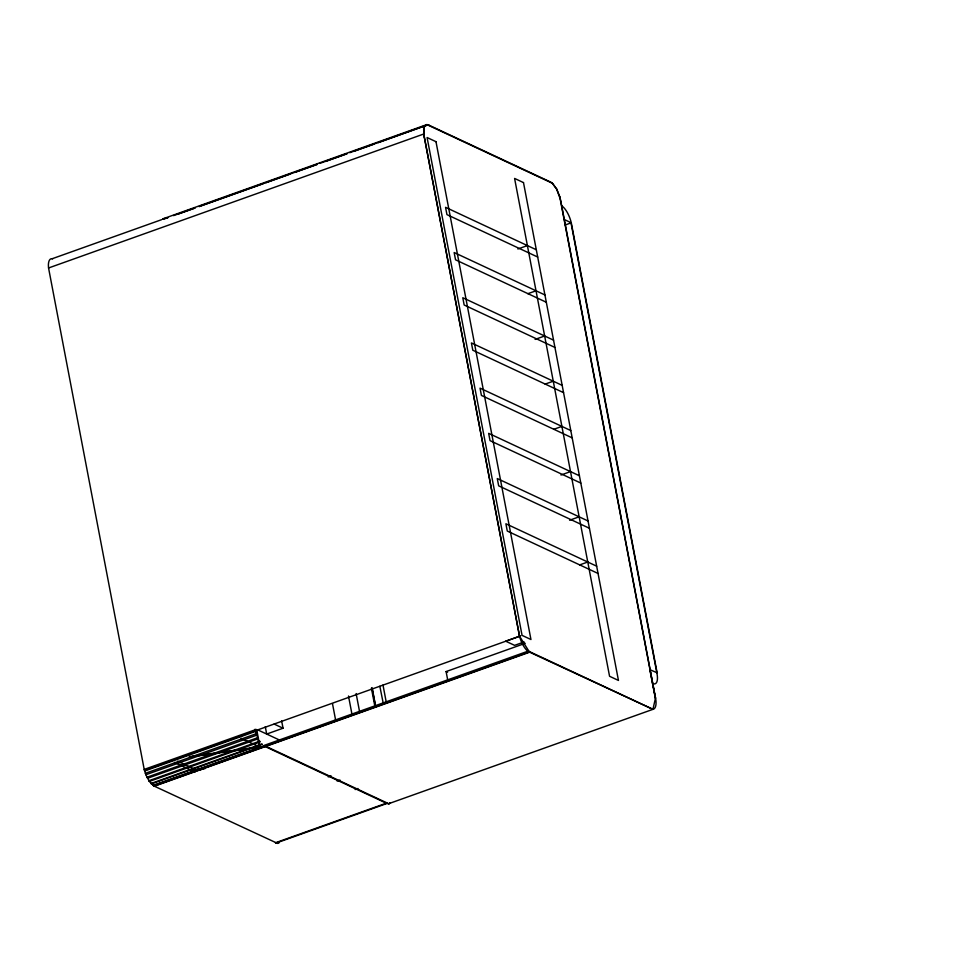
<?xml version="1.0" encoding="UTF-8"?>
<svg xmlns="http://www.w3.org/2000/svg" width="968" height="968" viewBox="0 0 968 968"><rect width="100%" height="100%" fill="white"/><g stroke="black" fill="none" stroke-linecap="round" stroke-linejoin="round"><path stroke-width="1.45" d="M655.554 697.843L655.989 701.05A15.754 6.256 70.3 0 1 652.952 709.338L528.322 651.065L264.022 745.445L388.664 803.706L652.952 709.338L655.517 697.831L560.569 199.916L556.781 189.304M52.744 258.758L51.026 258.783A15.754 6.256 70.3 0 0 48.557 267.979L144.208 769.415L145.865 774.751L149.338 781.442L154.057 786.052L277.574 843.406A15.754 6.256 70.3 0 0 279.087 842.789M52.115 258.758L161.583 219.675M173.574 215.61L194.895 207.999M199.154 206.474L317.093 164.354M319.936 163.338L346.931 153.706M349.775 152.69L427.929 124.787L424.867 125.84L423.972 127.824L423.742 134.007L519.562 636.291A15.754 6.256 70.3 0 0 528.419 651.621L652.952 709.338M177.858 214.17L194.907 208.084M199.178 206.559L263.114 183.726M265.958 182.71L290.11 174.083M295.797 172.062L317.105 164.451M325.635 161.402L346.943 153.791M354.058 151.25L373.95 144.147M378.21 142.635L427.759 124.787M48.557 267.979L423.742 134.007M565.324 224.927L571.277 222.797L657.127 672.808L649.879 669.65L655.312 697.952M517.868 248.994L527.403 245.582M527.85 293.703L536.03 290.787M535.11 339.405L544.645 335.993M545.093 384.114L553.273 381.198M553.72 429.32L561.9 426.404M560.98 475.022L570.515 471.61M569.607 520.227L579.142 516.815M579.59 564.937L587.77 562.021M144.208 769.415L255.104 729.824L256.23 733.72L145.345 773.323M520.687 635.843L505.707 641.203L514.601 645.354L524.136 641.953M144.45 770.395L519.562 636.291L529.556 652.226L154.372 786.197M144.607 771.012L255.504 731.409M145.865 774.751L256.762 735.16M281.64 720.882L283.043 728.214L266.684 734.059L265.293 726.714M146.954 777.244L257.851 737.652M147.475 778.308L258.371 738.705M447.773 680.347L446.103 671.574L525.225 643.321M148.878 780.728L259.775 741.137M149.338 781.442L260.235 741.839M150.96 783.511L261.844 743.908M151.347 783.947L262.243 744.356M198.96 768.858L196.141 769.862L205.083 768.604M153.029 785.411L263.925 745.82M153.368 785.641L264.264 746.05M154.057 786.052L529.218 651.96M328.237 776.893L331.08 775.876M337.13 781.055L339.974 780.039M355.147 789.537L357.978 788.521M275.42 842.777L386.317 803.186L388.471 803.815A15.754 6.256 70.3 0 0 389.971 803.186M276.049 843.08L386.934 803.476L265.268 746.594M189.244 756.661L259.291 746.8L255.951 729.303M189.994 757.012L260.041 747.151L256.702 729.642M201.356 769.572L196.879 770.201L177.567 761.187M550.078 181.802L552.389 183.267L556.673 189.087M652.529 683.372L653.424 683.771A13.963 5.542 70.3 0 0 656.849 672.905L571.011 222.894M428.401 124.92L550.695 182.093M564.308 219.542L571.277 222.797A16.396 6.498 70.3 0 0 561.694 205.833M536.296 249.744L445.558 207.321L446.938 214.618L537.688 257.04M544.923 294.95L454.149 252.515L455.541 259.811L546.315 302.246M553.551 340.155L462.777 297.721L464.168 305.017L554.942 347.451M562.166 385.361L471.404 342.926L472.795 350.222L563.558 392.657M163.459 219.155L167.912 217.727L162.576 218.962L426.876 124.594L429.03 125.223M570.793 430.566L480.019 388.132L481.411 395.428L572.185 437.863M579.421 475.772L488.646 433.337L490.038 440.634L580.812 483.068M588.036 520.978L497.274 478.543L498.665 485.839L589.427 528.274M596.663 566.183L505.889 523.749L507.28 531.045L598.055 573.467M446.103 671.574L447.591 672.264M274.138 724.064L283.043 728.214M257.791 729.896L278.893 739.758M241.068 738.281L259.291 746.8M174.482 762.397L194.992 771.98M559.722 196.552L655.445 698.182M256.23 733.72L254.983 729.315M559.758 196.613L556.685 189.111L552.389 183.267L426.876 124.594L424.262 126.808L423.669 129.276L424.274 136.948M519.562 636.291L518.788 632.394M423.96 135.326L519.102 634.052M382.989 685.041L386.377 702.865M379.843 686.276L383.11 702.683M372.075 687.582L375.765 706.894M372.208 688.998L375.608 706.821M371.409 688.175L374.81 705.999M356.127 693.56L359.515 711.335M348.492 696.004L352.122 715.074M332.484 703.639L335.823 721.16M390.394 802.859A15.754 6.256 70.3 0 1 388.942 803.609M435.987 141.679L427.082 137.517L522.054 635.359L530.948 639.521L435.987 141.679M523.494 182.589L514.589 178.427L609.562 676.269L618.455 680.431L523.494 182.589"/></g></svg>
